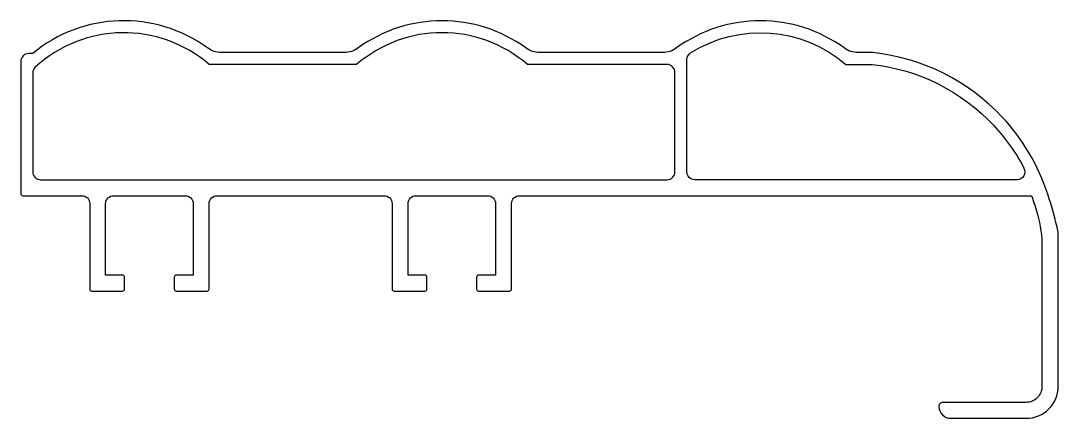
# Model space of a CAD drawing. Extents: x 767 to 897, y 511 to 561.
import ezdxf

# ---------------------------------------------------------------- set-up
doc = ezdxf.new("R2010")
doc.units = 0
doc.layers.get('0').update_dxf_attribs({"linetype": 'CONTINUOUS'})

msp = doc.modelspace()

# ---------------------------------------------------------------- linework, layer by layer
for points in [[(883.92, 511.22), (893.42, 511.22, 0.414214), (897.42, 515.22), (897.42, 534.65, 0.023137), (896.11, 539.4, 0.10911), (890.39, 549.1, 0.180543), (874.12, 557.22), (872.28, 557.22, -0.158624), (870.51, 557.8, 0.325436), (849.46, 557.8, -0.158624), (847.7, 557.22), (832.28, 557.22, -0.158624), (830.51, 557.8, 0.325436), (809.46, 557.8, -0.158624), (807.7, 557.22), (792.28, 557.22, -0.158624), (790.51, 557.8, 0.343435), (768.55, 557.09), (768.05, 557.09, 0.414214), (767.05, 556.09), (767.05, 539.47, 0.414214), (767.3, 539.22), (774.72, 539.22, -0.414214), (775.72, 538.22), (775.72, 527.47, 0.414214), (775.97, 527.22), (779.84, 527.22, 0.414214), (780.09, 527.47), (780.09, 528.97, 0.414214), (779.84, 529.22), (777.72, 529.22), (777.72, 538.22, -0.414214), (778.72, 539.22), (787.72, 539.22, -0.414214), (788.72, 538.22), (788.72, 529.22), (786.59, 529.22, 0.414214), (786.34, 528.97), (786.34, 527.47, 0.414214), (786.59, 527.22), (790.47, 527.22, 0.414214), (790.72, 527.47), (790.72, 538.22, -0.414214), (791.72, 539.22), (812.72, 539.22, -0.414214), (813.72, 538.22), (813.72, 527.47, 0.414214), (813.97, 527.22), (817.84, 527.22, 0.414214), (818.09, 527.47), (818.09, 528.97, 0.414214), (817.84, 529.22), (815.72, 529.22), (815.72, 538.22, -0.414214), (816.72, 539.22), (825.72, 539.22, -0.414214), (826.72, 538.22), (826.72, 529.22), (824.59, 529.22, 0.414214), (824.34, 528.97), (824.34, 527.47, 0.414214), (824.59, 527.22), (828.47, 527.22, 0.414214), (828.72, 527.47), (828.72, 538.22, -0.414214), (829.72, 539.22), (894.08, 539.22, -0.012166), (894.82, 536.84, -0.069174), (895.38, 532.75), (895.38, 515.22, -0.414214), (893.38, 513.22), (882.92, 513.22, 0.414214), (882.42, 512.72, 0.414214), (883.92, 511.22)], [(848.26, 541.22, 0.414214), (849.26, 542.22), (849.26, 554.72, 0.414214), (848.26, 555.72), (830.72, 555.72, 0.372883), (809.26, 555.72), (790.72, 555.72, 0.382015), (768.87, 555.37, 0.209225), (768.55, 554.64), (768.55, 542.22, 0.414214), (769.55, 541.22), (848.26, 541.22)]]:
    msp.add_lwpolyline(points, format="xyb")
msp.add_lwpolyline([(893.11, 542.69, -0.563353), (892.22, 541.22), (851.76, 541.22, -0.414214), (850.76, 542.22), (850.76, 556.34, -0.257085), (851.23, 557.18, -0.330857), (870.72, 555.72), (874.04, 555.72, -0.17972), (889.29, 548.07, -0.067381)], format="xyb", close=True)

doc.saveas('drawing.dxf')
